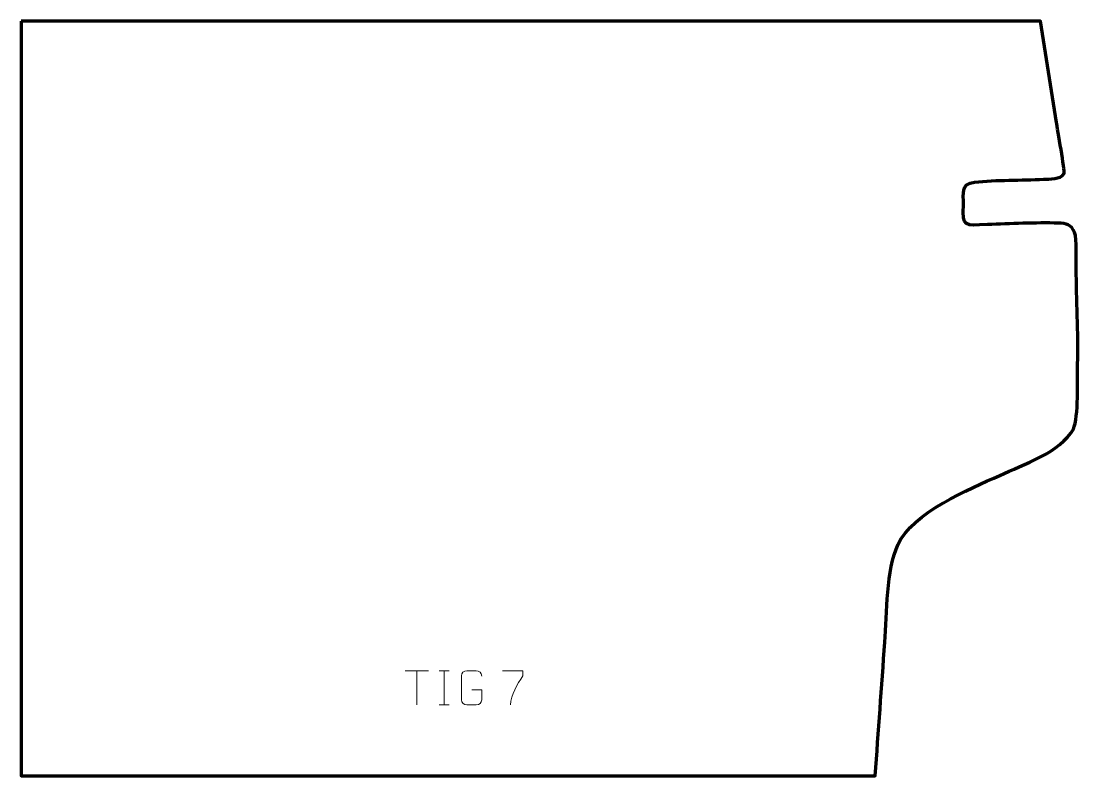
# Model space of a CAD drawing. Header units: millimetres. Extents: x 1007 to 1778, y 179 to 729.
import ezdxf

# ---------------------------------------------------------------- set-up
doc = ezdxf.new("R2010")
doc.units = ezdxf.units.MM
doc.header["$MEASUREMENT"] = 0
doc.layers.add('layer 2', color=7, linetype='Continuous')
doc.layers.add('layer 3', color=7, linetype='Continuous')

msp = doc.modelspace()

# ---------------------------------------------------------------- linework, layer by layer
at = {"layer": 'layer 2', "color": 142, "lineweight": 9}
for points in [[(1286.8218, 255.7425), (1286.8218, 255.7425), (1303.809, 255.7425), (1303.809, 255.7425)], [(1295.3156, 230.8125), (1295.3156, 230.8125), (1295.3156, 255.766), (1295.3156, 255.766)], [(1311.7314, 255.766), (1311.7314, 255.766), (1318.8995, 255.766), (1318.8995, 255.766)], [(1315.3154, 255.766), (1315.3154, 255.766), (1315.3154, 230.8125), (1315.3154, 230.8125)], [(1311.7314, 230.8125), (1311.7314, 230.8125), (1318.8995, 230.8125), (1318.8995, 230.8125)]]:
    msp.add_open_spline(points, degree=3, dxfattribs=at)
for points, knots in [([(1335.5703, 241.7982), (1335.5703, 241.7982), (1342.7384, 241.7982), (1342.7384, 241.7982), (1342.7384, 241.7982), (1342.7384, 241.7982), (1342.7384, 234.6301), (1342.7384, 234.6301), (1342.7384, 234.6301), (1342.5987, 232.3067), (1340.9215, 230.8271), (1338.7737, 230.8163), (1338.7737, 230.8163), (1336.4419, 230.8167), (1334.1099, 230.8167), (1331.7784, 230.8163), (1331.7784, 230.8163), (1329.8535, 230.7109), (1327.8813, 232.5954), (1327.8925, 234.6127), (1327.8925, 234.6127), (1327.8929, 240.3828), (1327.8929, 246.1525), (1327.8925, 251.9218), (1327.8925, 251.9218), (1327.8967, 254.0599), (1329.6435, 255.7791), (1331.7958, 255.7657), (1331.7958, 255.7657), (1334.1215, 255.7657), (1336.4476, 255.7657), (1338.7737, 255.7657), (1338.7737, 255.7657), (1340.7204, 255.8011), (1342.7118, 254.3096), (1342.7384, 251.8719)], [0, 0, 0, 0, 0.1, 0.1, 0.1, 0.1, 0.2, 0.2, 0.2, 0.2, 0.3, 0.3, 0.3, 0.3, 0.4, 0.4, 0.4, 0.4, 0.5, 0.5, 0.5, 0.5, 0.6, 0.6, 0.6, 0.6, 0.7, 0.7, 0.7, 0.7, 0.8, 0.8, 0.8, 0.8, 1, 1, 1, 1]), ([(1357.9074, 255.7685), (1357.9074, 255.7685), (1372.7235, 255.7685), (1372.7235, 255.7685), (1372.7235, 255.7685), (1372.7232, 254.5189), (1372.7232, 253.2693), (1372.7235, 252.0195), (1372.7235, 252.0195), (1368.7291, 246.0224), (1363.8139, 238.1888), (1363.8139, 230.81)], [0, 0, 0, 0, 0.25, 0.25, 0.25, 0.25, 0.5, 0.5, 0.5, 0.5, 1, 1, 1, 1])]:
    msp.add_open_spline(points, degree=3, knots=knots, dxfattribs=at)
at = {"layer": 'layer 3', "color": 242, "lineweight": 158}
msp.add_open_spline([(1006.8326, 729.1512), (1006.8326, 729.1512), (1750.2282, 729.1512), (1750.2282, 729.1512), (1750.2282, 729.1512), (1754.1088, 704.5666), (1757.9894, 679.982), (1761.8699, 655.3974), (1761.8699, 655.3974), (1762.6362, 650.663), (1768.0587, 619.8572), (1767.3808, 618.0465), (1767.3808, 618.0465), (1764.7016, 613.5433), (1757.0619, 614.2592), (1752.4468, 613.9689), (1752.4468, 613.9689), (1736.3732, 613.0751), (1717.7955, 613.6615), (1702.188, 611.6978), (1702.188, 611.6978), (1691.6908, 610.3771), (1694.2833, 604.1658), (1693.9618, 595.2212), (1693.9618, 595.2212), (1693.3878, 578.7634), (1694.6025, 580.2015), (1711.4418, 580.869), (1711.4418, 580.869), (1728.224, 581.4829), (1746.6905, 582.4415), (1763.3439, 581.9431), (1763.3439, 581.9431), (1768.7061, 581.7827), (1772.839, 581.0905), (1775.0469, 575.1484), (1775.0469, 575.1484), (1776.8657, 570.2535), (1776.117, 555.3455), (1776.2019, 549.2028), (1776.2019, 549.2028), (1776.5294, 525.5155), (1777.7734, 502.8723), (1777.2932, 479.0288), (1777.2932, 479.0288), (1777.1166, 468.0411), (1778.1711, 440.8265), (1774.1839, 431.8436), (1774.1839, 431.8436), (1765.0021, 415.1921), (1737.4642, 405.7831), (1720.5108, 398.1377), (1720.5108, 398.1377), (1698.2951, 388.1311), (1656.906, 370.8227), (1646.394, 347.934), (1646.394, 347.934), (1637.7187, 329.0445), (1638.082, 297.6765), (1636.6383, 276.4838), (1636.6383, 276.4838), (1634.4274, 244.0302), (1632.0315, 211.5904), (1629.6206, 179.1512), (1629.6206, 179.1512), (1629.6206, 179.1512), (1006.8326, 179.1512), (1006.8326, 179.1512), (1006.8326, 179.1512), (1006.8326, 179.1512), (1006.8326, 729.1512), (1006.8326, 729.1512)], degree=3, knots=[0, 0, 0, 0, 0.05263158, 0.05263158, 0.05263158, 0.05263158, 0.10526316, 0.10526316, 0.10526316, 0.10526316, 0.15789474, 0.15789474, 0.15789474, 0.15789474, 0.21052632, 0.21052632, 0.21052632, 0.21052632, 0.26315789, 0.26315789, 0.26315789, 0.26315789, 0.31578947, 0.31578947, 0.31578947, 0.31578947, 0.36842105, 0.36842105, 0.36842105, 0.36842105, 0.42105263, 0.42105263, 0.42105263, 0.42105263, 0.47368421, 0.47368421, 0.47368421, 0.47368421, 0.52631579, 0.52631579, 0.52631579, 0.52631579, 0.57894737, 0.57894737, 0.57894737, 0.57894737, 0.63157895, 0.63157895, 0.63157895, 0.63157895, 0.68421053, 0.68421053, 0.68421053, 0.68421053, 0.73684211, 0.73684211, 0.73684211, 0.73684211, 0.78947368, 0.78947368, 0.78947368, 0.78947368, 0.84210526, 0.84210526, 0.84210526, 0.84210526, 0.89473684, 0.89473684, 0.89473684, 0.89473684, 1, 1, 1, 1], dxfattribs=at)

doc.saveas('drawing.dxf')
